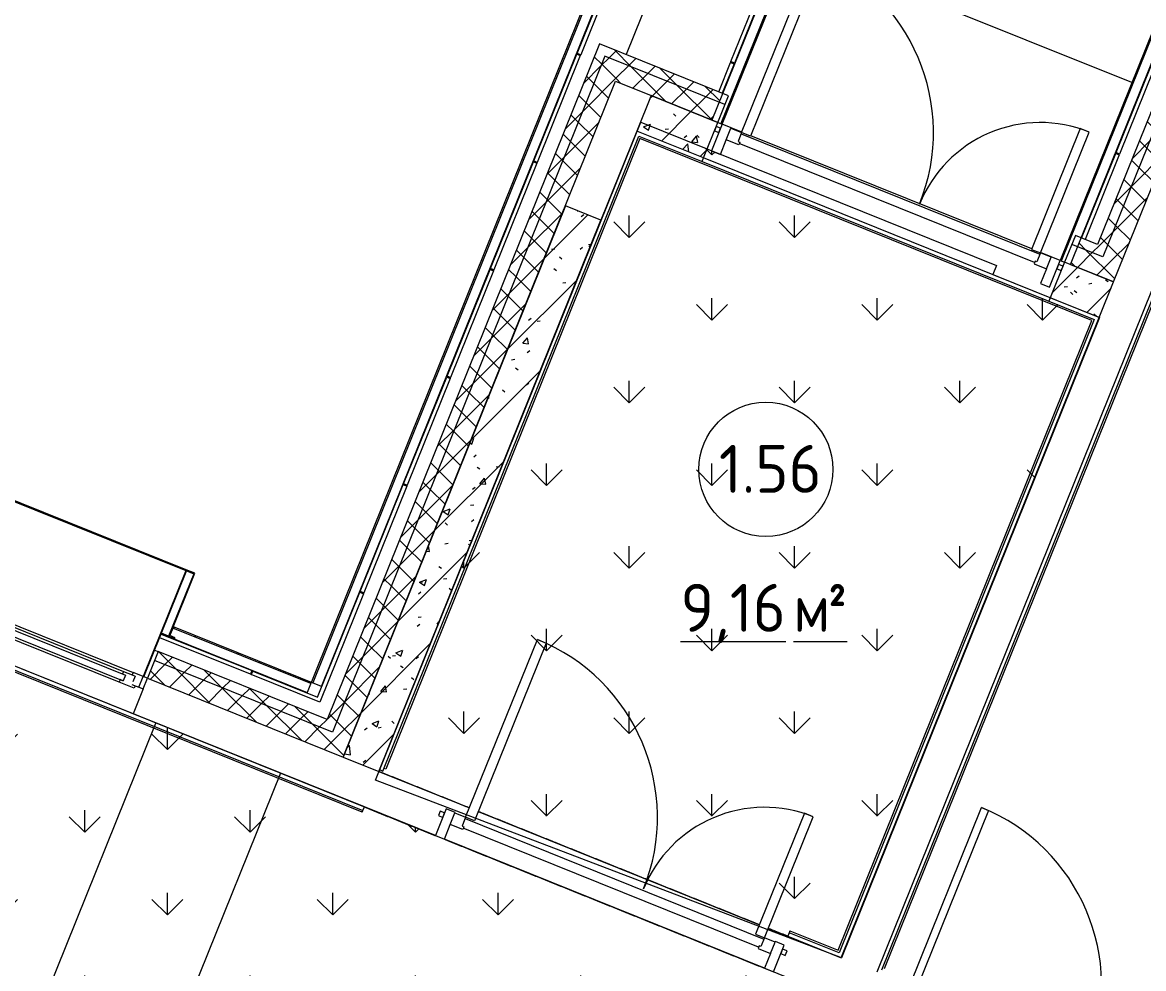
# Model space of a CAD drawing. Header units: millimetres. Extents: x -584918 to 2941280, y 3000189 to 4229862.
# Drawn here: x -451358 to -445512, y 3694155 to 3699089 of the extents above; entities that cross this region are included whole.
import ezdxf

# ---------------------------------------------------------------- set-up
doc = ezdxf.new("R2010")
doc.units = ezdxf.units.MM
doc.linetypes.add('ASVP_Невидимые', pattern=[5, 3, -2])
doc.linetypes.add('ASVP_Штриховая_ш3 п1_5', pattern=[4.5, 3, -1.5])
for name, color, linetype, lineweight in [('_ Окна', 7, 'Continuous', 0), ('Витраж', 7, 'Continuous', 0), ('Двери', 7, 'Continuous', 0), ('Линии', 7, 'Continuous', 0), ('Линии разделители', 7, 'ASVP_Штриховая_ш3 п1_5', 0), ('Марки помещений', 7, 'Continuous', 0), ('Обобщенные модели', 7, 'Continuous', 0), ('Окна', 7, 'Continuous', 0), ('Панели витража', 7, 'Continuous', 0), ('Перекрытие', 7, 'Continuous', 0), ('Стены', 7, 'Continuous', 0), ('Стены внутренние', 7, 'Continuous', 0), ('Стены наружные', 7, 'Continuous', 0), ('Стены несущие', 7, 'Continuous', 0), ('Стены отделка', 7, 'Continuous', 0), ('Стены перегородки', 7, 'Continuous', 0), ('Стены штриховка', 7, 'Continuous', 0), ('экспертиза условные обозначения', 1, 'Continuous', 0)]:
    doc.layers.add(name, color=color, linetype=linetype, lineweight=lineweight)
doc.styles.add('GOST Common_2', font='', dxfattribs={"height": 500})
doc.styles.add('GOST Common_3', font='', dxfattribs={"width": 0.9, "height": 500})
doc.styles.get('GOST Common_2').set_extended_font_data('GOST Common')
doc.styles.get('GOST Common_3').set_extended_font_data('GOST Common')
pattern_1 = [(45, (-437515.92, 3663725.22), (-141.4214, 141.4214), [])]
pattern_2 = [(50, (-437515.92, 3663725.22), (364.368, -31.8783), [38.1, -419.1]), (355, (-437515.92, 3663725.2), (-70.486, 382.1133), [30.48, -335.28]), (100.451, (-437485.56, 3663722.56), (293.885, 350.2334), [32.38, -356.18]), (46.184, (-437515.92, 3663826.8), (542.1585, -84.086), [57.15, -628.65]), (96.636, (-437470.74, 3663819.8), (474.805, 494.8554), [48.57, -534.27]), (351.184, (-437515.9, 3663826.8), (474.81, 494.85), [45.72, -502.92]), (21, (-437465.12, 3663801.42), (303.2285, -204.5305), [38.1, -419.1]), (326, (-437465.12, 3663801.4), (123.604, 368.376), [30.48, -335.28]), (71.451, (-437439.86, 3663784.37), (426.834, 163.8427), [32.38, -356.18]), (37.5, (-437515.92, 3663725.22), (6.17665, 169.11015), [16.764, -314.452, 16.764, -323.596, -336.55]), (37.5, (-437515.92, 3663725.22), (6.17665, 169.11015), [-671.576, 16.764, -319.786]), (7.5, (-437515.92, 3663725.22), (133.6389, 200.3615), [16.764, -177.292, 16.764, -306.832, -128.27]), (7.5, (-437515.92, 3663725.22), (133.6389, 200.3615), [-517.652, 16.764, -111.506]), (327.5, (-437629.21, 3663725.22), (271.1818, -11.45836), [16.764, -110.236, 16.764, -379.476, -525.78]), (327.5, (-437629.21, 3663725.22), (271.1818, -11.45836), [-523.24, 16.764, -509.016]), (317.5, (-437680, 3663725.22), (296.2585, 50.8528), [16.764, -148.336, 16.764, -246.38, -373.38]), (317.5, (-437680, 3663725.22), (296.2585, 50.8528), [-428.244, 16.764, -356.616])]
pattern_3 = [(45, (-437515.92, 3663725.22), (-70.71068, 70.71068), []), (135, (-437515.92, 3663725.22), (-70.71068, -70.71068), [])]

# ---------------------------------------------------------------- blocks, each defined once
blk = doc.blocks.new('ASVP_ДверьДеревянная_1 полотно - Входная_внутр_ 1000х2000h_полотно_ Г Пр _950 в свету_-7487840-АР Этаж 01')
at = {"layer": 'Двери', "lineweight": 18}
for p, q in [((-500, 1100), (-460, 1100)), ((-500, 100), (-500, 1100)), ((-460, 1100), (-460, 100)), ((-530, 100), (-500, 100)), ((-530, 30), (-530, 100)), ((-460, 100), (-500, 100)), ((-500, 100), (-500, 60)), ((-500, 60), (-490, 60)), ((-490, 60), (-490, 30)), ((490, 60), (500, 60)), ((490, 30), (490, 60)), ((500, 100), (530, 100)), ((500, 60), (500, 100)), ((530, 100), (530, 30)), ((-490, 30), (-530, 30)), ((530, 30), (490, 30))]:
    blk.add_line(p, q, dxfattribs=at)
at = {"layer": 'Двери', "linetype": 'ASVP_Невидимые', "lineweight": 18}
for p, q in [((-550, 100), (-530, 100)), ((-550, 30), (-550, 100)), ((-530, 100), (-530, 30)), ((530, 100), (550, 100)), ((530, 30), (530, 100)), ((550, 100), (550, 30)), ((-530, 30), (-550, 30)), ((550, 30), (530, 30))]:
    blk.add_line(p, q, dxfattribs=at)
at = {"layer": 'Двери'}
blk.add_arc((-500, 100), 1000, 0, 90, dxfattribs=at)
blk = doc.blocks.new('Окно_ПВХ_1Створка_1Фрамуга-верх - ОП_2100_h_х1150_1ст1фр-7962691-АР Этаж 01')
at = {"layer": '_ Окна'}
for p, q in [((-519, 100), (-600, 100)), ((-600, 100), (-600, 40)), ((-575, 40), (-575, 100)), ((-537, 54), (-537, 86)), ((-537, 86), (-519, 86)), ((-519, 86), (-519, 100)), ((-470, 86), (-519, 86)), ((-488, 72), (-488, 40)), ((-470, 72), (-488, 72)), ((-488, 72), (488, 72)), ((-470, 86), (-470, 72)), ((470, 86), (470, 72)), ((470, 86), (519, 86)), ((470, 72), (488, 72)), ((488, 72), (488, 40)), ((519, 100), (519, 86)), ((600, 100), (519, 100)), ((519, 86), (537, 86)), ((537, 86), (537, 54)), ((575, 40), (575, 100)), ((600, 40), (600, 100)), ((-600, 40), (-537, 40)), ((-555, 26), (-555, 40)), ((-470, 26), (-555, 26)), ((-488, 40), (-470, 40)), ((-488, 40), (488, 40)), ((-470, 40), (-470, 26)), ((470, 40), (470, 26)), ((488, 40), (470, 40)), ((555, 26), (470, 26)), ((537, 40), (600, 40)), ((555, 40), (555, 26))]:
    blk.add_line(p, q, dxfattribs=at)
at = {"layer": 'Окна'}
for p, q in [((-519, 100), (519, 100)), ((-470, 86), (470, 86)), ((-513.5, -34), (-513.5, 26)), ((-493.5, 26), (-493.5, -34)), ((470, 26), (-470, 26)), ((-493.5, -34), (-513.5, -34))]:
    blk.add_line(p, q, dxfattribs=at)
blk = doc.blocks.new('Откос с зашивкой _верх_низ_ - Откос-7924463-АР Этаж 01')
at = {"layer": 'Обобщенные модели'}
for p, q in [((-580, 300), (-580, -300)), ((-575, -300), (-575, 300)), ((575, 300), (575, -300)), ((580, -300), (580, 300)), ((-620, 55), (-655, 55)), ((-655, 55), (-655, 50)), ((-655, 50), (-625, 50)), ((-625, 50), (-625, -300)), ((-620, -295), (-620, 55)), ((-620, 55), (-580, 55)), ((580, 55), (620, 55)), ((655, 55), (620, 55)), ((620, 55), (620, -295)), ((625, -300), (625, 50)), ((625, 50), (655, 50)), ((655, 50), (655, 55)), ((-625, -300), (-575, -300)), ((-575, -295), (-620, -295)), ((-580, -300), (-575, -300)), ((-575, -300), (-575, -295)), ((575, -295), (-575, -295)), ((-575, -300), (575, -300)), ((575, -300), (-575, -300)), ((620, -295), (575, -295)), ((575, -295), (575, -300)), ((575, -300), (580, -300)), ((575, -300), (625, -300))]:
    blk.add_line(p, q, dxfattribs=at)
blk = doc.blocks.new('Системная панель - Глухая панель_25 мм-V236-АР Этаж 01')
at = {"layer": 'Панели витража'}
h = blk.add_hatch(dxfattribs=at)
h.set_pattern_fill('FP_51', color=256, style=0, pattern_type=2)
h.set_pattern_definition([(336.949, (-20561.28, 28463.47), (58.73255, 138.0235), [])])
h.paths.add_polyline_path([(-12.5, 12.5), (-12.5, -12.5), (12.5, -11.6), (12.5, 12.5), (-6.6, 12.5)])
at = {"layer": 'Панели витража', "lineweight": 18}
for p, q in [((12.5, 12.5), (-12.5, 12.5)), ((-12.5, 12.5), (-12.5, -12.5)), ((12.5, -12.5), (12.5, 12.5)), ((-12.5, -12.5), (12.5, -12.5))]:
    blk.add_line(p, q, dxfattribs=at)
blk = doc.blocks.new('ASVP_ДверьАлюминиеваяВитражная_2 полотна - Остекленная Наружная Желтая-7859659-АР Этаж 01')
at = {"layer": 'Двери', "lineweight": 18}
for p, q in [((-900, 32.5), (-900, -32.5)), ((-830, 32.5), (-900, 32.5)), ((-840, -32.5), (-840, 17.5)), ((-840, 17.5), (-830, 17.5)), ((-830, 17.5), (-830, 32.5)), ((830, 32.5), (900, 32.5)), ((830, 17.5), (830, 32.5)), ((840, 17.5), (830, 17.5)), ((840, -32.5), (840, 17.5)), ((900, 32.5), (900, -32.5)), ((-900, -32.5), (-840, -32.5)), ((-790, -32.5), (-840, -32.5)), ((-840, -32.5), (-840, -712.5)), ((-790, -712.5), (-790, -32.5)), ((790, -1032.5), (790, -32.5)), ((790, -32.5), (840, -32.5)), ((840, -32.5), (840, -1032.5)), ((900, -32.5), (840, -32.5)), ((-840, -712.5), (-790, -712.5)), ((840, -1032.5), (790, -1032.5))]:
    blk.add_line(p, q, dxfattribs=at)
at = {"layer": 'Двери'}
for centre, radius, start, end in [((-840, -32.5), 680, 270, 0), ((840, -32.5), 1000, 180, 270)]:
    blk.add_arc(centre, radius, start, end, dxfattribs=at)
blk = doc.blocks.new('Системная панель - Глухая панель_25 мм-V237-АР Этаж 01')
at = {"layer": 'Панели витража'}
h = blk.add_hatch(dxfattribs=at)
h.set_pattern_fill('FP_52', color=256, style=0, pattern_type=2)
h.set_pattern_definition([(336.949, (-22486.28, 28463.47), (58.73255, 138.0235), [])])
h.paths.add_polyline_path([(-12.5, 12.5), (-12.5, -12.5), (12.5, -12.5), (12.5, 12.5), (-6.6, 12.5)])
at = {"layer": 'Панели витража', "lineweight": 18}
for p, q in [((12.5, 12.5), (-12.5, 12.5)), ((-12.5, 12.5), (-12.5, -12.5)), ((12.5, -12.5), (12.5, 12.5)), ((-12.5, -12.5), (12.5, -12.5))]:
    blk.add_line(p, q, dxfattribs=at)
blk = doc.blocks.new('Прямоугольный импост - Порожек 10х50-7859469-АР Этаж 01')
at = {"layer": 'Витраж'}
for p, q in [((-8564.2, 34112.1), (-10103.9, 34732.5)), ((-10094.5, 34782.6), (-8536.3, 34154.7))]:
    blk.add_line(p, q, dxfattribs=at)
blk = doc.blocks.new('Прямоугольный импост - 50х150_RAL 090 90 60-7859657-АР Этаж 01')
at = {"layer": 'Витраж', "lineweight": 18}
for p, q in [((-25, 35), (25, 35)), ((-25, -115), (-25, 35)), ((25, 35), (25, 32.5)), ((25, -32.5), (25, -115)), ((25, -115), (-25, -115))]:
    blk.add_line(p, q, dxfattribs=at)
blk = doc.blocks.new('Прямоугольный импост - 50х150_RAL 090 90 60-V238-АР Этаж 01')
at = {"layer": 'Витраж', "lineweight": 18}
for p, q in [((-25, 35), (25, 35)), ((-25, 32.5), (-25, 35)), ((25, 35), (25, -115)), ((-25, -115), (-25, -32.5)), ((25, -115), (-25, -115))]:
    blk.add_line(p, q, dxfattribs=at)
blk = doc.blocks.new('Системная панель - Глухая панель_25 мм-V239-АР Этаж 01')
at = {"layer": 'Панели витража', "lineweight": 18}
for p, q in [((12.5, 12.5), (-12.5, 12.5)), ((-12.5, 12.5), (-12.5, -12.5)), ((12.5, -12.5), (12.5, 12.5)), ((-12.5, -12.5), (12.5, -12.5))]:
    blk.add_line(p, q, dxfattribs=at)
blk = doc.blocks.new('Системная панель - Глухая панель_25 мм-V240-АР Этаж 01')
at = {"layer": 'Панели витража', "lineweight": 18}
for p, q in [((12.5, 12.5), (-12.5, 12.5)), ((-12.5, 12.5), (-12.5, -12.5)), ((12.5, -12.5), (12.5, 12.5)), ((-12.5, -12.5), (12.5, -12.5))]:
    blk.add_line(p, q, dxfattribs=at)
blk = doc.blocks.new('Прямоугольный импост - 5х20 мм  _зазор керамогранита цоколя_-7684918-АР Этаж 01')
at = {"layer": 'Витраж'}
for p, q in [((-2.5, -10), (-2.5, 10)), ((-2.5, 10), (2.5, 10)), ((2.5, 10), (2.5, -10)), ((2.5, -10), (-2.5, -10))]:
    blk.add_line(p, q, dxfattribs=at)
blk = doc.blocks.new('ASVP_Марка_Помещение_ДваЗначения - Номер Площадь-685795-АР Этаж 01')
at = {"layer": 'Марки помещений'}
blk.add_circle((0, 0), 3.5, dxfattribs=at)

msp = doc.modelspace()

# ---------------------------------------------------------------- hatches: boundary and pattern name
at = {"layer": 'Стены наружные'}
h = msp.add_hatch(dxfattribs=at)
h.set_pattern_fill('FP_57', color=256, style=0, pattern_type=2)
h.set_pattern_definition(pattern_3)
h.paths.add_polyline_path([(-449740.96, 3695388.072), (-449722.271, 3695434.448), (-450649.79, 3695808.225), (-450668.479, 3695761.849), (-449763.289, 3695397.071)])
h.paths.add_polyline_path([(-451781.502, 3696210.38), (-451762.813, 3696256.756), (-453756.979, 3697060.375), (-453775.668, 3697013.999), (-451818.88, 3696225.443)])
h.paths.add_polyline_path([(-456048.089, 3697929.751), (-456029.4, 3697976.127), (-458069.942, 3698798.435), (-458088.63, 3698752.059), (-456085.466, 3697944.814)])
h.paths.add_polyline_path([(-459758.164, 3699424.856), (-459739.476, 3699471.232), (-460481.491, 3699770.253), (-460500.179, 3699723.877), (-459776.992, 3699432.443)])
h = msp.add_hatch(dxfattribs=at)
h.set_pattern_fill('FP_57', color=256, style=0, pattern_type=2)
h.set_pattern_definition(pattern_3)
h.paths.add_polyline_path([(-449685.586, 3695257.943), (-449648.605, 3695350.855), (-450668.479, 3695761.849), (-450705.857, 3695669.097), (-449844.289, 3695321.898)])
h.paths.add_polyline_path([(-451818.88, 3696117.628), (-451781.502, 3696210.38), (-453775.668, 3697013.999), (-453813.045, 3696921.247), (-451841.306, 3696126.666)])
h.paths.add_polyline_path([(-456085.466, 3697836.999), (-456048.089, 3697929.751), (-458088.63, 3698752.059), (-458126.008, 3698659.307), (-456160.222, 3697867.124)])
h.paths.add_polyline_path([(-459795.542, 3699332.104), (-459758.164, 3699424.856), (-460407.428, 3699686.5), (-460444.805, 3699593.748), (-459798.977, 3699333.489)])
h = msp.add_hatch(dxfattribs=at)
h.set_pattern_fill('FP_57', color=256, style=0, pattern_type=2)
h.set_pattern_definition(pattern_3)
h.paths.add_polyline_path([(-449722.271, 3695434.448), (-448301.922, 3698959.02), (-448348.298, 3698977.709), (-449768.647, 3695453.137)])
h = msp.add_hatch(dxfattribs=at)
h.set_pattern_fill('FP_57', color=256, style=0, pattern_type=2)
h.set_pattern_definition(pattern_3)
h.paths.add_polyline_path([(-449648.208, 3695350.695), (-448227.859, 3698875.267), (-448320.61, 3698912.644), (-449740.96, 3695388.072), (-449648.605, 3695350.855)])
h = msp.add_hatch(dxfattribs=at)
h.set_pattern_fill('FP_57', color=256, style=0, pattern_type=2)
h.set_pattern_definition(pattern_3)
h.paths.add_polyline_path([(-445723.558, 3697866.071), (-445704.869, 3697912.447), (-445836.576, 3697965.523), (-445855.265, 3697919.147), (-445745.887, 3697875.069)])
h.paths.add_polyline_path([(-447725.143, 3698672.68), (-447706.455, 3698719.056), (-448301.922, 3698959.02), (-448320.61, 3698912.644), (-447762.521, 3698687.742)])
h = msp.add_hatch(dxfattribs=at)
h.set_pattern_fill('FP_57', color=256, style=0, pattern_type=2)
h.set_pattern_definition(pattern_3)
h.paths.add_polyline_path([(-445668.183, 3697735.941), (-445630.806, 3697828.693), (-445855.265, 3697919.147), (-445892.643, 3697826.395), (-445761.489, 3697773.542)])
h.paths.add_polyline_path([(-447762.521, 3698579.928), (-447725.143, 3698672.68), (-448227.859, 3698875.267), (-448265.236, 3698782.515), (-447782.236, 3698587.873)])
h = msp.add_hatch(dxfattribs=at)
h.set_pattern_fill('FP_57', color=256, style=0, pattern_type=2)
h.set_pattern_definition(pattern_3)
h.paths.add_polyline_path([(-445704.869, 3697912.447), (-445331.092, 3698839.965), (-445377.468, 3698858.654), (-445751.245, 3697931.135)])
h = msp.add_hatch(dxfattribs=at)
h.set_pattern_fill('FP_57', color=256, style=0, pattern_type=2)
h.set_pattern_definition(pattern_3)
h.paths.add_polyline_path([(-445630.806, 3697828.693), (-445257.029, 3698756.212), (-445349.781, 3698793.59), (-445723.558, 3697866.071), (-445655.711, 3697838.73)])
h = msp.add_hatch(dxfattribs=at)
h.set_pattern_fill('FP_1', color=256, style=0, pattern_type=2)
h.set_pattern_definition(pattern_1)
h.paths.add_polyline_path([(-445742.939, 3697550.437), (-445668.183, 3697735.941), (-445923.251, 3697838.73), (-445998.006, 3697653.226), (-445761.489, 3697557.913)])
h.paths.add_polyline_path([(-447806.668, 3698382.09), (-447731.913, 3698567.593), (-448079.732, 3698707.759), (-448154.488, 3698522.256), (-448057.614, 3698483.217)])
h = msp.add_hatch(dxfattribs=at)
h.set_pattern_fill('FP_2', color=256, style=0, pattern_type=2)
h.set_pattern_definition(pattern_2)
h.paths.add_polyline_path([(-445742.939, 3697550.437), (-445668.183, 3697735.941), (-445923.251, 3697838.73), (-445998.006, 3697653.226), (-445761.489, 3697557.913)])
h.paths.add_polyline_path([(-447806.668, 3698382.09), (-447731.913, 3698567.593), (-448079.732, 3698707.759), (-448154.488, 3698522.256), (-448057.614, 3698483.217)])
h = msp.add_hatch(dxfattribs=at)
h.set_pattern_fill('FP_1', color=256, style=0, pattern_type=2)
h.set_pattern_definition(pattern_1)
h.paths.add_polyline_path([(-449500.082, 3695183.188), (-448341.376, 3698058.496), (-448526.88, 3698133.251), (-449685.586, 3695257.943), (-449648.605, 3695243.04)])
h = msp.add_hatch(dxfattribs=at)
h.set_pattern_fill('FP_2', color=256, style=0, pattern_type=2)
h.set_pattern_definition(pattern_2)
h.paths.add_polyline_path([(-449500.082, 3695183.188), (-448341.376, 3698058.496), (-448526.88, 3698133.251), (-449685.586, 3695257.943), (-449648.605, 3695243.04)])
h = msp.add_hatch(dxfattribs=at)
h.set_pattern_fill('FP_6', color=256, style=0, pattern_type=2)
h.set_pattern_definition([(45, (-437515.92, 3663725.22), (-235.7317, 235.7317), []), (45, (-437358.77, 3663725.22), (-235.7317, 235.7317), [])])
h.paths.add_polyline_path([(-449854.699, 3695640.911), (-449851.709, 3695648.331), (-450570.536, 3695938.008), (-450573.526, 3695930.588), (-449865.692, 3695645.341)])
at = {"layer": 'экспертиза условные обозначения'}
h = msp.add_hatch(dxfattribs=at)
h.set_pattern_fill('GRASS', color=4, scale=24)
h.set_pattern_definition([(90, (-497764.9, 3475975.67), (-431.0523, 431.0523), [114.3, -747.8046]), (45, (-497764.9, 3475975.7), (-431.0523, 431.0523), [114.3, -495.3]), (135, (-497764.9, 3475975.7), (-431.0523, -431.0523), [114.3, -495.3])])
h.paths.add_polyline_path([(-461004.754, 3697663.955), (-453120.844, 3694486.856), (-453718.886, 3693002.826), (-461602.796, 3696179.924)])
h.paths.add_polyline_path([(-448133.699, 3698568.632), (-446278.661, 3697821.079), (-446297.35, 3697774.703), (-445740.839, 3697550.437), (-447086.433, 3694211.369), (-449516.671, 3695136.812)])
h = msp.add_hatch(dxfattribs=at)
h.set_pattern_fill('GRASS', color=6, scale=24)
h.set_pattern_definition([(90, (-461809.37, 3558222.25), (-431.0523, 431.0523), [114.3, -747.8046]), (45, (-461809.37, 3558222.25), (-431.0523, 431.0523), [114.3, -495.3]), (135, (-461809.37, 3558222.25), (-431.0523, -431.0523), [114.3, -495.3])])
edge = h.paths.add_edge_path()
edge.add_line((-458338.484, 3694648.826), (-453608.137, 3692742.567))
edge.add_line((-453608.137, 3692742.567), (-452262.543, 3696081.635))
edge.add_line((-452262.543, 3696081.635), (-443822.121, 3692680.271))
edge.add_line((-443822.121, 3692680.271), (-445167.715, 3689341.203))
edge.add_line((-445167.715, 3689341.203), (-441899.865, 3688024.308))
edge.add_line((-441899.865, 3688024.308), (-440112.737, 3687304.122))
edge.add_line((-440112.737, 3687304.122), (-440822.912, 3685541.836))
edge.add_line((-440822.912, 3685541.836), (-443740.461, 3686717.565))
edge.add_arc((-444130.947, 3685740.74), 1051.983, 68.2109102, 179.8403907)
edge.add_line((-445182.926, 3685743.67), (-445282.926, 3683874.55))
edge.add_line((-445282.926, 3683874.55), (-448232.926, 3683874.55))
edge.add_line((-448232.926, 3683874.55), (-448232.926, 3688527.961))
edge.add_line((-448232.926, 3688527.961), (-456686.313, 3691934.55))
edge.add_line((-456686.313, 3691934.55), (-459032.926, 3691934.55))
edge.add_line((-459032.926, 3691934.55), (-459032.926, 3692925.58))
edge.add_line((-459032.926, 3692925.58), (-458338.484, 3694648.826))

# ---------------------------------------------------------------- linework, layer by layer
at = {"layer": 'Линии'}
for p, q in [((-451745.496, 3692745.806), (-450661.545, 3695435.611)), ((-450012.282, 3695173.967), (-451357.876, 3691834.899))]:
    msp.add_line(p, q, dxfattribs=at)
at = {"layer": 'Линии разделители'}
for p, q in [((-449027.048, 3694992.562), (-449500.082, 3695183.188)), ((-449574.838, 3694997.684), (-449203.83, 3694848.173)), ((-447515.192, 3694383.306), (-448980.672, 3694973.873)), ((-449157.454, 3694829.485), (-447487.92, 3694156.687)), ((-447366.789, 3694323.502), (-447468.816, 3694364.618))]:
    msp.add_line(p, q, dxfattribs=at)
at = {"layer": 'Перекрытие'}
for p, q in [((-447891.46, 3699710.034), (-448209.17, 3698921.643)), ((-445572.663, 3698775.593), (-447334.949, 3699485.768)), ((-445517.012, 3698753.166), (-445518.867, 3698753.914)), ((-447606.698, 3698517.134), (-447662.349, 3698539.56)), ((-446094.842, 3697907.878), (-447560.322, 3698498.445)), ((-445998.006, 3697653.226), (-447806.668, 3698382.09)), ((-445992.815, 3697866.763), (-446048.466, 3697889.189)), ((-449500.082, 3695183.188), (-449027.048, 3694992.562)), ((-449203.83, 3694848.173), (-449574.838, 3694997.684)), ((-448980.672, 3694973.873), (-447515.192, 3694383.306)), ((-447487.92, 3694156.687), (-449157.454, 3694829.485)), ((-447468.816, 3694364.618), (-447366.789, 3694323.502))]:
    msp.add_line(p, q, dxfattribs=at)
at = {"layer": 'Стены'}
for p, q in [((-448465.414, 3698927.872), (-448241.148, 3699484.383)), ((-448222.598, 3699476.908), (-448446.864, 3698920.397)), ((-447663.318, 3698884.957), (-447439.052, 3699441.468)), ((-447420.502, 3699433.993), (-447644.768, 3698877.482)), ((-445655.309, 3698409.984), (-445427.305, 3698975.771)), ((-448691.549, 3698366.723), (-448467.283, 3698923.235)), ((-448448.733, 3698915.759), (-448672.998, 3698359.248)), ((-448467.283, 3698923.235), (-448448.733, 3698915.759)), ((-448465.414, 3698927.872), (-448446.864, 3698920.397)), ((-445416.23, 3698949.745), (-445636.758, 3698402.509)), ((-447726.86, 3698727.279), (-447665.187, 3698880.319)), ((-447646.636, 3698872.844), (-447708.31, 3698719.803)), ((-447646.636, 3698872.844), (-447665.187, 3698880.319)), ((-447644.768, 3698877.482), (-447663.318, 3698884.957)), ((-445834.721, 3697964.775), (-445657.178, 3698405.347)), ((-445638.627, 3698397.871), (-445816.171, 3697957.3)), ((-445638.627, 3698397.871), (-445657.178, 3698405.347)), ((-445636.758, 3698402.509), (-445655.309, 3698409.984)), ((-448917.683, 3697805.574), (-448693.418, 3698362.086)), ((-448674.867, 3698354.61), (-448899.133, 3697798.099)), ((-448693.418, 3698362.086), (-448674.867, 3698354.61)), ((-448691.549, 3698366.723), (-448672.998, 3698359.248)), ((-449143.818, 3697244.425), (-448919.552, 3697800.937)), ((-448901.002, 3697793.461), (-449125.268, 3697236.95)), ((-448919.552, 3697800.937), (-448901.002, 3697793.461)), ((-448917.683, 3697805.574), (-448899.133, 3697798.099)), ((-449369.953, 3696683.276), (-449145.687, 3697239.788)), ((-449127.137, 3697232.312), (-449351.402, 3696675.801)), ((-449145.687, 3697239.788), (-449127.137, 3697232.312)), ((-449143.818, 3697244.425), (-449125.268, 3697236.95)), ((-449369.953, 3696683.276), (-449351.402, 3696675.801)), ((-449596.087, 3696122.127), (-449371.822, 3696678.639)), ((-449353.271, 3696671.163), (-449577.537, 3696114.652)), ((-449371.822, 3696678.639), (-449353.271, 3696671.163)), ((-449818.484, 3695570.254), (-449597.956, 3696117.49)), ((-449579.406, 3696110.014), (-449807.409, 3695544.228)), ((-449597.956, 3696117.49), (-449579.406, 3696110.014)), ((-449596.087, 3696122.127), (-449577.537, 3696114.652)), ((-450169.153, 3695690.005), (-450642.176, 3695880.626)), ((-450634.701, 3695899.177), (-450161.677, 3695708.555)), ((-450161.677, 3695708.555), (-450169.153, 3695690.005)), ((-450157.04, 3695706.686), (-450164.515, 3695688.136)), ((-449807.409, 3695544.228), (-450164.515, 3695688.136)), ((-450157.04, 3695706.686), (-449818.484, 3695570.254))]:
    msp.add_line(p, q, dxfattribs=at)
at = {"layer": 'Стены внутренние'}
for p, q in [((-448137.875, 3698483.217), (-449462.912, 3695195.162)), ((-445781.977, 3697533.825), (-448137.875, 3698483.217)), ((-447814.144, 3698363.539), (-446005.482, 3697634.675)), ((-445167.046, 3698364.162), (-446863.991, 3694153.226)), ((-447105.145, 3694250.408), (-445781.977, 3697533.825)), ((-449586.051, 3694969.858), (-452248.03, 3696042.596)), ((-450728.283, 3695613.446), (-450780.612, 3695483.593)), ((-449462.912, 3695195.162), (-449472.187, 3695198.9)), ((-449586.051, 3694969.858), (-449582.313, 3694979.133)), ((-447355.576, 3694351.328), (-447359.313, 3694342.053)), ((-447355.576, 3694351.328), (-447105.145, 3694250.408))]:
    msp.add_line(p, q, dxfattribs=at)
at = {"layer": 'Стены наружные'}
for p, q in [((-450592.215, 3695884.212), (-450633.953, 3695901.032)), ((-450668.341, 3695815.7), (-450649.79, 3695808.225))]:
    msp.add_line(p, q, dxfattribs=at)
at = {"layer": 'Стены несущие'}
for p, q in [((-448079.732, 3698707.759), (-448154.488, 3698522.256)), ((-447731.913, 3698567.593), (-448079.732, 3698707.759)), ((-448079.732, 3698707.759), (-447731.913, 3698567.593)), ((-447806.668, 3698382.09), (-447731.913, 3698567.593)), ((-447806.668, 3698382.09), (-448154.488, 3698522.256)), ((-448526.88, 3698133.251), (-449685.586, 3695257.943)), ((-448341.376, 3698058.496), (-448526.88, 3698133.251)), ((-449500.082, 3695183.188), (-448341.376, 3698058.496)), ((-445923.251, 3697838.73), (-445998.006, 3697653.226)), ((-445668.183, 3697735.941), (-445923.251, 3697838.73)), ((-445892.643, 3697826.395), (-445668.183, 3697735.941)), ((-445742.939, 3697550.437), (-445668.183, 3697735.941)), ((-445742.939, 3697550.437), (-445998.006, 3697653.226)), ((-449685.586, 3695257.943), (-449500.082, 3695183.188))]:
    msp.add_line(p, q, dxfattribs=at)
at = {"layer": 'Стены отделка'}
for p, q in [((-447721.184, 3700935.189), (-449873.388, 3695594.535)), ((-449797.913, 3695626.652), (-447689.067, 3700859.714)), ((-447708.725, 3698558.249), (-446886.417, 3700598.79)), ((-446961.892, 3700566.673), (-447762.521, 3698579.928)), ((-445460.53, 3699053.849), (-445946.439, 3697848.074)), ((-445892.643, 3697826.395), (-445428.413, 3698978.373)), ((-447731.913, 3698567.593), (-447708.725, 3698558.249)), ((-449477.794, 3695184.987), (-448143.413, 3698496.23)), ((-448154.488, 3698522.256), (-448341.376, 3698058.496)), ((-448143.413, 3698496.23), (-447814.144, 3698363.539)), ((-447814.144, 3698363.539), (-447806.668, 3698382.09)), ((-445183.659, 3698403.201), (-446903.029, 3694136.614)), ((-446877.003, 3694147.689), (-445172.584, 3698377.175)), ((-445946.439, 3697848.074), (-445923.251, 3697838.73)), ((-445998.006, 3697653.226), (-446005.482, 3697634.675)), ((-446005.482, 3697634.675), (-445768.964, 3697539.362)), ((-445768.964, 3697539.362), (-447099.608, 3694237.395)), ((-447088.533, 3694211.369), (-445742.939, 3697550.437)), ((-449574.838, 3694997.684), (-452264.642, 3696081.635)), ((-452253.567, 3696055.609), (-449582.313, 3694979.133)), ((-450570.536, 3695938.008), (-450592.215, 3695884.212)), ((-449797.913, 3695626.652), (-450570.536, 3695938.008)), ((-450592.215, 3695884.212), (-449873.388, 3695594.535)), ((-449496.345, 3695192.463), (-449477.794, 3695184.987)), ((-449582.313, 3694979.133), (-449574.838, 3694997.684)), ((-447359.313, 3694342.053), (-447366.789, 3694323.502)), ((-447366.789, 3694323.502), (-447088.533, 3694211.369)), ((-447099.608, 3694237.395), (-447359.313, 3694342.053))]:
    msp.add_line(p, q, dxfattribs=at)
at = {"layer": 'Стены перегородки'}
for p, q in [((-448348.298, 3698977.709), (-449768.647, 3695453.137)), ((-447675.846, 3698706.721), (-448348.298, 3698977.709)), ((-445377.468, 3698858.654), (-445751.245, 3697931.135)), ((-449685.586, 3695257.943), (-448265.236, 3698782.515)), ((-448265.236, 3698782.515), (-448079.732, 3698707.759)), ((-447731.913, 3698567.593), (-447675.846, 3698706.721)), ((-445668.183, 3697735.941), (-445294.407, 3698663.46)), ((-445867.185, 3697977.857), (-445923.251, 3697838.73)), ((-445751.245, 3697931.135), (-445867.185, 3697977.857)), ((-450649.79, 3695808.225), (-450705.857, 3695669.097)), ((-449768.647, 3695453.137), (-450649.79, 3695808.225)), ((-450705.857, 3695669.097), (-449685.586, 3695257.943))]:
    msp.add_line(p, q, dxfattribs=at)
at = {"layer": 'Стены штриховка'}
for p, q in [((-447716.754, 3700924.779), (-449844.289, 3695645.341)), ((-446896.827, 3700594.361), (-447716.145, 3698561.239)), ((-445939.019, 3697845.084), (-445456.1, 3699043.438)), ((-448320.61, 3698912.644), (-449740.96, 3695388.072)), ((-447694.535, 3698660.345), (-448320.61, 3698912.644)), ((-445349.781, 3698793.59), (-445723.558, 3697866.071)), ((-445723.558, 3697866.071), (-445885.873, 3697931.481)), ((-449854.699, 3695640.911), (-450573.526, 3695930.588)), ((-449740.96, 3695388.072), (-450668.479, 3695761.849))]:
    msp.add_line(p, q, dxfattribs=at)
at = {"layer": 'экспертиза условные обозначения', "color": 4}
msp.add_lwpolyline([(-448133.699, 3698568.632), (-446278.661, 3697821.079), (-446297.35, 3697774.703), (-445740.839, 3697550.437), (-447086.433, 3694211.369), (-449516.671, 3695136.812), (-448133.699, 3698568.632)], dxfattribs=at)
at = {"layer": 'экспертиза условные обозначения', "color": 6}
msp.add_lwpolyline([(-458338.484, 3694648.826), (-453608.137, 3692742.567), (-452262.543, 3696081.635), (-443822.121, 3692680.271), (-445167.715, 3689341.203), (-441899.865, 3688024.308), (-440112.737, 3687304.122), (-440822.912, 3685541.836), (-443740.461, 3686717.565, 0.52963745), (-445182.926, 3685743.67), (-445282.926, 3683874.55), (-448232.926, 3683874.55), (-448232.926, 3688527.961), (-456686.313, 3691934.55), (-459032.926, 3691934.55), (-459032.926, 3692925.58), (-458338.484, 3694648.826)], format="xyb", dxfattribs=at)

# ---------------------------------------------------------------- block references
at = {"layer": 'Витраж', "extrusion": (0, 0, -1)}
for name, p, rotation in [('Прямоугольный импост - 5х20 мм  _зазор керамогранита цоколя_-7684918-АР Этаж 01', (448457.073, 3698921.816), 111.9486990835425), ('Прямоугольный импост - 5х20 мм  _зазор керамогранита цоколя_-7684918-АР Этаж 01', (447654.977, 3698878.9), 291.9486990835424), ('Прямоугольный импост - 50х150_RAL 090 90 60-V238-АР Этаж 01', (447698.619, 3698516.441), 21.94869908354256), ('Прямоугольный импост - 5х20 мм  _зазор керамогранита цоколя_-7684918-АР Этаж 01', (445646.968, 3698403.928), 291.9486990835424), ('Прямоугольный импост - 5х20 мм  _зазор керамогранита цоколя_-7684918-АР Этаж 01', (448683.208, 3698360.667), 111.9486990835425), ('Прямоугольный импост - 50х150_RAL 090 90 60-7859657-АР Этаж 01', (445982.709, 3697824.955), 21.94869908354256), ('Прямоугольный импост - 5х20 мм  _зазор керамогранита цоколя_-7684918-АР Этаж 01', (448909.343, 3697799.518), 111.9486990835425), ('Прямоугольный импост - 5х20 мм  _зазор керамогранита цоколя_-7684918-АР Этаж 01', (449135.477, 3697238.369), 111.9486990835425), ('Прямоугольный импост - 5х20 мм  _зазор керамогранита цоколя_-7684918-АР Этаж 01', (449361.612, 3696677.22), 111.9486990835425), ('Прямоугольный импост - 5х20 мм  _зазор керамогранита цоколя_-7684918-АР Этаж 01', (449587.747, 3696116.071), 111.9486990835425), ('Прямоугольный импост - 5х20 мм  _зазор керамогранита цоколя_-7684918-АР Этаж 01', (450163.096, 3695698.346), 201.9486990835426), ('Прямоугольный импост - 50х150_RAL 090 90 60-V238-АР Этаж 01', (449137.658, 3694945.494), 21.94869908354256), ('Прямоугольный импост - 50х150_RAL 090 90 60-7859657-АР Этаж 01', (447421.748, 3694254.007), 21.94869908354256)]:
    msp.add_blockref(name, p, dxfattribs=dict(at, rotation=rotation))
at = {"layer": 'Витраж'}
for p in [(-437515.924, 3663725.217), (-438954.963, 3660154.269)]:
    msp.add_blockref('Прямоугольный импост - Порожек 10х50-7859469-АР Этаж 01', p, dxfattribs=at)
at = {"layer": 'Двери'}
for name, p, rotation in [('ASVP_ДверьАлюминиеваяВитражная_2 полотна - Остекленная Наружная Желтая-7859659-АР Этаж 01', (-446840.664, 3698170.698), 158.0513009164574), ('ASVP_ДверьАлюминиеваяВитражная_2 полотна - Остекленная Наружная Желтая-7859659-АР Этаж 01', (-448279.703, 3694599.751), 158.0513009164574), ('ASVP_ДверьДеревянная_1 полотно - Входная_внутр_ 1000х2000h_полотно_ Г Пр _950 в свету_-7487840-АР Этаж 01', (-446304.412, 3693787.566), 338.0513009164574)]:
    msp.add_blockref(name, p, dxfattribs=dict(at, rotation=rotation))
at = {"layer": 'Марки помещений', "xscale": 99.99999999999993, "yscale": 99.99999999999993, "zscale": 99.99999999999993}
msp.add_blockref('ASVP_Марка_Помещение_ДваЗначения - Номер Площадь-685795-АР Этаж 01', (-447481.315, 3696758.221), dxfattribs=at)
at = {"layer": 'Обобщенные модели', "rotation": 158.051300916457}
msp.add_blockref('Откос с зашивкой _верх_низ_ - Откос-7924463-АР Этаж 01', (-451150.235, 3696171.618), dxfattribs=at)
at = {"layer": 'Окна', "rotation": 338.0513009164579}
msp.add_blockref('Окно_ПВХ_1Створка_1Фрамуга-верх - ОП_2100_h_х1150_1ст1фр-7962691-АР Этаж 01', (-451299.746, 3695800.611), dxfattribs=at)
at = {"layer": 'Панели витража', "rotation": 158.0513009164574}
for name, p in [('Системная панель - Глухая панель_25 мм-V237-АР Этаж 01', (-447733.401, 3698530.458)), ('Системная панель - Глухая панель_25 мм-V236-АР Этаж 01', (-445947.927, 3697810.939)), ('Системная панель - Глухая панель_25 мм-V240-АР Этаж 01', (-449172.44, 3694959.51)), ('Системная панель - Глухая панель_25 мм-V239-АР Этаж 01', (-447386.966, 3694239.991))]:
    msp.add_blockref(name, p, dxfattribs=at)

# ---------------------------------------------------------------- texts
at = {"layer": 'Марки помещений', "char_height": 250, "attachment_point": 1}
for s, insert, width, style in [('1.56', (-447726.123, 3696885.946), 606.07575, 'GOST Common_2'), ('\\L9,16 ', (-447926.359, 3696161.415), 714.30356, 'GOST Common_2'), ('\\L\\fGOST Common|b0|i0|c238|p34|;\\W.9;\\L²', (-447158.406, 3696161.415), 165.94931, 'GOST Common_3'), ('\\L\\fGOST Common|b0|i0|c204|p34|;\\W.9;\\Lм', (-447337, 3696161.415), 216.45562, 'GOST Common_2')]:
    msp.add_mtext(s, dxfattribs=dict(at, insert=insert, width=width, style=style))

doc.saveas('drawing.dxf')
